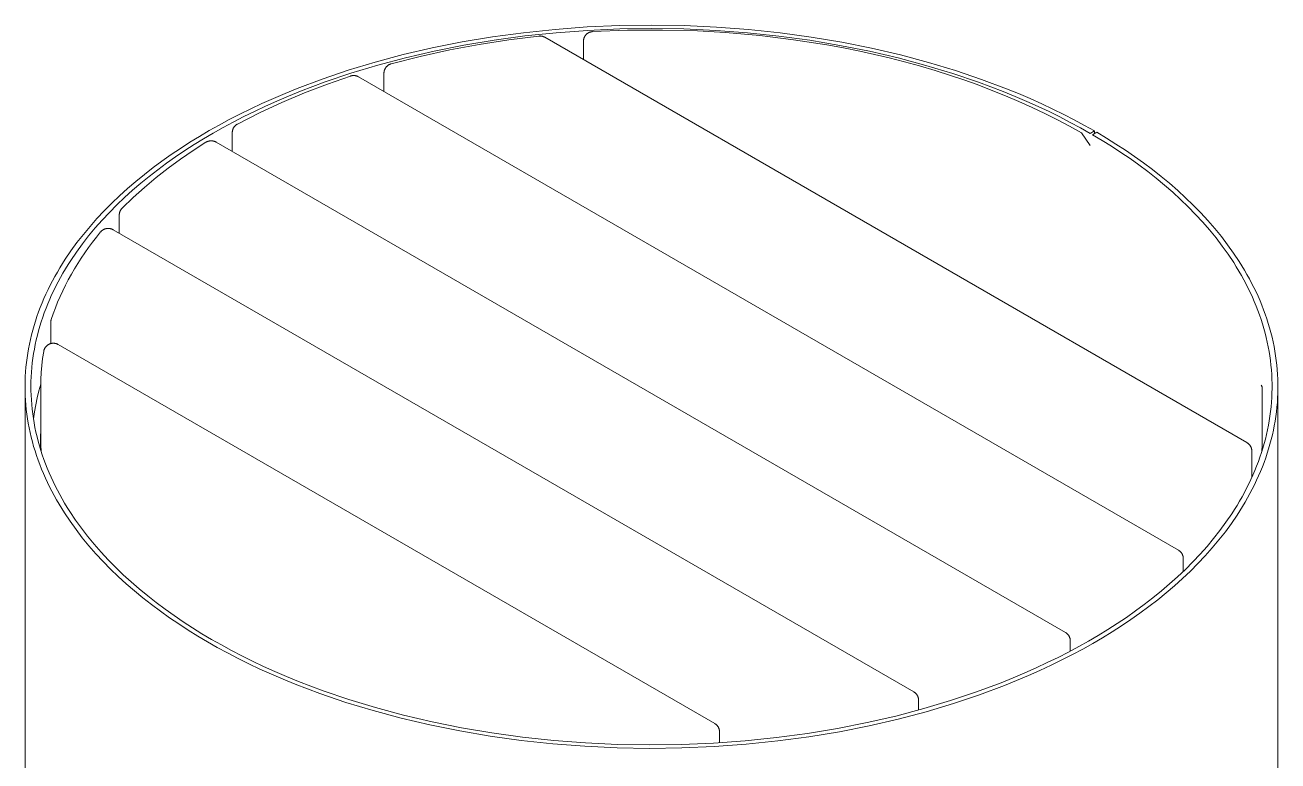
# Model space of a CAD drawing. Header units: inches. Extents: x 4 to 96.5, y 3.2 to 71.9.
# Drawn here: x 71.28 to 96.47, y 53.93 to 68.73 of the extents above; entities that cross this region are included whole.
import ezdxf

# ---------------------------------------------------------------- set-up
doc = ezdxf.new("R2010")
doc.units = ezdxf.units.IN
doc.layers.add('ZANO_R', color=7, linetype='Continuous', lineweight=0)

msp = doc.modelspace()

# ---------------------------------------------------------------- linework, layer by layer
at = {"layer": 'ZANO_R'}
for p, q in [((80.68011, 68.49232), (81.30589, 68.57731)), ((81.30589, 68.57731), (81.94173, 68.64407)), ((81.32999, 68.51056), (81.95988, 68.57669)), ((81.94173, 68.64407), (82.58524, 68.69206)), ((81.95988, 68.57669), (82.59735, 68.62423)), ((82.55514, 68.53022), (82.55956, 68.53519)), ((82.55956, 68.53519), (82.56414, 68.54001)), ((82.56414, 68.54001), (82.56888, 68.54467)), ((82.56888, 68.54467), (82.57378, 68.54917)), ((82.57378, 68.54917), (82.57882, 68.5535)), ((82.57882, 68.5535), (82.58401, 68.55766)), ((82.58401, 68.55766), (82.58934, 68.56164)), ((82.58524, 68.69206), (83.23391, 68.72091)), ((82.58934, 68.56164), (82.59479, 68.56544)), ((82.59479, 68.56544), (82.60038, 68.56905)), ((82.59735, 68.62423), (83.23994, 68.65281)), ((82.60038, 68.56905), (82.60608, 68.57247)), ((82.60608, 68.57247), (82.61182, 68.57566)), ((82.61182, 68.57566), (82.61767, 68.57866)), ((82.61767, 68.57866), (82.62362, 68.58146)), ((82.62362, 68.58146), (82.62965, 68.58406)), ((82.62965, 68.58406), (82.63577, 68.58646)), ((82.63577, 68.58646), (82.64196, 68.58865)), ((82.64196, 68.58865), (82.64823, 68.59063)), ((82.64823, 68.59063), (82.65456, 68.5924)), ((82.65456, 68.5924), (82.66094, 68.59397)), ((82.66094, 68.59397), (82.66737, 68.59531)), ((82.66737, 68.59531), (82.67385, 68.59644)), ((82.67385, 68.59644), (82.68035, 68.59736)), ((82.68035, 68.59736), (82.68689, 68.59806)), ((82.68689, 68.59806), (82.69344, 68.59854)), ((82.69344, 68.59854), (83.3964, 68.62629)), ((83.23391, 68.72091), (83.88516, 68.73039)), ((83.23994, 68.65281), (83.88508, 68.6622)), ((83.3964, 68.62629), (84.10075, 68.63057)), ((83.88508, 68.6622), (84.53021, 68.65233)), ((83.88516, 68.73039), (84.53639, 68.72042)), ((84.10075, 68.63057), (84.80475, 68.61136)), ((84.53021, 68.65233), (85.17273, 68.62326)), ((84.53639, 68.72042), (85.18499, 68.69108)), ((84.80475, 68.61136), (85.36652, 68.57905)), ((85.17273, 68.62326), (85.8101, 68.57524)), ((85.18499, 68.69108), (85.82839, 68.6426)), ((85.36652, 68.57905), (86.05522, 68.51857)), ((85.8101, 68.57524), (86.43983, 68.50863)), ((85.82839, 68.6426), (86.46409, 68.57537)), ((86.46409, 68.57537), (87.08968, 68.4899)), ((79.46769, 68.27036), (80.06667, 68.38975)), ((79.50902, 68.20648), (80.10239, 68.32475)), ((79.81845, 68.23036), (80.41307, 68.34225)), ((80.06667, 68.38975), (80.68011, 68.49232)), ((80.10239, 68.32475), (80.71008, 68.42637)), ((80.41307, 68.34225), (81.01094, 68.43524)), ((80.71008, 68.42637), (81.32999, 68.51056)), ((81.01094, 68.43524), (81.61145, 68.50925)), ((81.61145, 68.50925), (81.61798, 68.50986)), ((81.61798, 68.50986), (81.62452, 68.51024)), ((81.62452, 68.51024), (81.63106, 68.51041)), ((81.63106, 68.51041), (81.63761, 68.51036)), ((81.63761, 68.51036), (81.64416, 68.51009)), ((81.64416, 68.51009), (81.65069, 68.5096)), ((81.65069, 68.5096), (81.6572, 68.5089)), ((81.6572, 68.5089), (81.66369, 68.50798)), ((81.66369, 68.50798), (81.67014, 68.50684)), ((81.67014, 68.50684), (81.67655, 68.50549)), ((81.67655, 68.50549), (81.68291, 68.50393)), ((81.68291, 68.50393), (81.68921, 68.50216)), ((81.68921, 68.50216), (81.69546, 68.50018)), ((81.69546, 68.50018), (81.70163, 68.49799)), ((81.70163, 68.49799), (81.70773, 68.4956)), ((81.70773, 68.4956), (81.71374, 68.493)), ((81.71374, 68.493), (81.71967, 68.49021)), ((81.71967, 68.49021), (81.7255, 68.48722)), ((81.7255, 68.48722), (81.73122, 68.48404)), ((81.73122, 68.48404), (95.85133, 60.33179)), ((82.50766, 68.402), (82.50777, 68.40865)), ((82.50766, 68.03577), (82.50766, 68.402)), ((82.50777, 68.40865), (82.50811, 68.41529)), ((82.50811, 68.41529), (82.50867, 68.42192)), ((82.50867, 68.42192), (82.50945, 68.42852)), ((82.50945, 68.42852), (82.51046, 68.43509)), ((82.51046, 68.43509), (82.51169, 68.44163)), ((82.51169, 68.44163), (82.51313, 68.44812)), ((82.51313, 68.44812), (82.5148, 68.45455)), ((82.5148, 68.45455), (82.51668, 68.46093)), ((82.51668, 68.46093), (82.51878, 68.46724)), ((82.51878, 68.46724), (82.52109, 68.47348)), ((82.52109, 68.47348), (82.52361, 68.47963)), ((82.52361, 68.47963), (82.52633, 68.48569)), ((82.52633, 68.48569), (82.52926, 68.49166)), ((82.52926, 68.49166), (82.53239, 68.49753)), ((82.53239, 68.49753), (82.53572, 68.50329)), ((82.53572, 68.50329), (82.53923, 68.50893)), ((82.53923, 68.50893), (82.54294, 68.51445)), ((82.54294, 68.51445), (82.54683, 68.51985)), ((82.54683, 68.51985), (82.5509, 68.5251)), ((82.5509, 68.5251), (82.55514, 68.53022)), ((86.05522, 68.51857), (86.73428, 68.43586)), ((86.43983, 68.50863), (87.05956, 68.42397)), ((86.73428, 68.43586), (87.40447, 68.33093)), ((87.05956, 68.42397), (87.66701, 68.32189)), ((87.08968, 68.4899), (87.70288, 68.38686)), ((87.40447, 68.33093), (87.73487, 68.27036)), ((87.66701, 68.32189), (88.26011, 68.20318)), ((87.70288, 68.38686), (88.30159, 68.26702)), ((78.3207, 67.98477), (78.88511, 68.13505)), ((78.37279, 67.92357), (78.93191, 68.07244)), ((78.64132, 67.9504), (79.22767, 68.0997)), ((78.88511, 68.13505), (79.46769, 68.27036)), ((78.93191, 68.07244), (79.50902, 68.20648)), ((79.22767, 68.0997), (79.81845, 68.23036)), ((87.73487, 68.27036), (88.06416, 68.20398)), ((88.06416, 68.20398), (88.65668, 68.06881)), ((88.26011, 68.20318), (88.83692, 68.0687)), ((88.30159, 68.26702), (88.88386, 68.13127)), ((88.65668, 68.06881), (88.96309, 67.99065)), ((88.83692, 68.0687), (89.3957, 67.91941)), ((88.88386, 68.13127), (89.44793, 67.98057)), ((77.25228, 67.64358), (77.77598, 67.82058)), ((77.77598, 67.82058), (78.3207, 67.98477)), ((77.83317, 67.76092), (78.37279, 67.92357)), ((78.49696, 67.77385), (78.49752, 67.78047)), ((78.49752, 67.78047), (78.49831, 67.78708)), ((78.49831, 67.78708), (78.49931, 67.79365)), ((78.49931, 67.79365), (78.50054, 67.80018)), ((78.50054, 67.80018), (78.50199, 67.80667)), ((78.50199, 67.80667), (78.50366, 67.81311)), ((78.50366, 67.81311), (78.50554, 67.81949)), ((78.50554, 67.81949), (78.50764, 67.8258)), ((78.50764, 67.8258), (78.50995, 67.83203)), ((78.50995, 67.83203), (78.51246, 67.83819)), ((78.51246, 67.83819), (78.51519, 67.84425)), ((78.51519, 67.84425), (78.51812, 67.85022)), ((78.51812, 67.85022), (78.52125, 67.85609)), ((78.52125, 67.85609), (78.52457, 67.86185)), ((78.52457, 67.86185), (78.52809, 67.86749)), ((78.52809, 67.86749), (78.53179, 67.87301)), ((78.53179, 67.87301), (78.53568, 67.8784)), ((78.53568, 67.8784), (78.53975, 67.88366)), ((78.53975, 67.88366), (78.544, 67.88878)), ((78.544, 67.88878), (78.54841, 67.89375)), ((78.54841, 67.89375), (78.553, 67.89857)), ((78.553, 67.89857), (78.55774, 67.90323)), ((78.55774, 67.90323), (78.56263, 67.90773)), ((78.56263, 67.90773), (78.56768, 67.91206)), ((78.56768, 67.91206), (78.57287, 67.91622)), ((78.57287, 67.91622), (78.57819, 67.9202)), ((78.57819, 67.9202), (78.58365, 67.924)), ((78.58365, 67.924), (78.58923, 67.92761)), ((78.58923, 67.92761), (78.59493, 67.93103)), ((78.59493, 67.93103), (78.60044, 67.93409)), ((78.60044, 67.93409), (78.60604, 67.93698)), ((78.60604, 67.93698), (78.61173, 67.93968)), ((78.61173, 67.93968), (78.61751, 67.9422)), ((78.61751, 67.9422), (78.62336, 67.94454)), ((78.62336, 67.94454), (78.62928, 67.94668)), ((78.62928, 67.94668), (78.63527, 67.94864)), ((78.63527, 67.94864), (78.64132, 67.9504)), ((88.96309, 67.99065), (89.26805, 67.90699)), ((89.26805, 67.90699), (89.58132, 67.81471)), ((89.3957, 67.91941), (89.93495, 67.75635)), ((89.44793, 67.98057), (89.99228, 67.81597)), ((89.58132, 67.81471), (89.89273, 67.71634)), ((89.99228, 67.81597), (90.51557, 67.63857)), ((76.75072, 67.4549), (77.25228, 67.64358)), ((76.81753, 67.39867), (77.31439, 67.58558)), ((76.89582, 67.36612), (77.35837, 67.54373)), ((77.31439, 67.58558), (77.83317, 67.76092)), ((77.35837, 67.54373), (77.82683, 67.70509)), ((77.82683, 67.70509), (77.83316, 67.70706)), ((77.83316, 67.70706), (77.83955, 67.70881)), ((77.83955, 67.70881), (77.846, 67.71034)), ((77.846, 67.71034), (77.85249, 67.71166)), ((77.85249, 67.71166), (77.85903, 67.71276)), ((77.85903, 67.71276), (77.86559, 67.71364)), ((77.86559, 67.71364), (77.87219, 67.7143)), ((77.87219, 67.7143), (77.8788, 67.71473)), ((77.8788, 67.71473), (77.88543, 67.71494)), ((77.88543, 67.71494), (77.89205, 67.71493)), ((77.89205, 67.71493), (77.89868, 67.7147)), ((77.89868, 67.7147), (77.90529, 67.71424)), ((77.90529, 67.71424), (77.91188, 67.71356)), ((77.91188, 67.71356), (77.91845, 67.71266)), ((77.91845, 67.71266), (77.92498, 67.71154)), ((77.92498, 67.71154), (77.93147, 67.7102)), ((77.93147, 67.7102), (77.93791, 67.70864)), ((77.93791, 67.70864), (77.9443, 67.70686)), ((77.9443, 67.70686), (77.95062, 67.70488)), ((77.95062, 67.70488), (77.95687, 67.70268)), ((77.95687, 67.70268), (77.96304, 67.70027)), ((77.96304, 67.70027), (77.96913, 67.69765)), ((77.96913, 67.69765), (77.97513, 67.69483)), ((77.97513, 67.69483), (77.98103, 67.69181)), ((77.98103, 67.69181), (77.98682, 67.68859)), ((77.98682, 67.68859), (94.47358, 58.16996)), ((78.49651, 67.76056), (78.49662, 67.76721)), ((78.49651, 67.39433), (78.49651, 67.76056)), ((78.49662, 67.76721), (78.49696, 67.77385)), ((89.89273, 67.71634), (90.15877, 67.6268)), ((89.93495, 67.75635), (90.45333, 67.58061)), ((90.15877, 67.6268), (90.42318, 67.53257)), ((90.42318, 67.53257), (90.71095, 67.42377)), ((90.45333, 67.58061), (90.94977, 67.39333)), ((90.51557, 67.63857), (91.0167, 67.44951)), ((76.27219, 67.25571), (76.50853, 67.35655)), ((76.34348, 67.20135), (76.57761, 67.30124)), ((76.43974, 67.1725), (76.89582, 67.36612)), ((76.50853, 67.35655), (76.75072, 67.4549)), ((76.57761, 67.30124), (76.81753, 67.39867)), ((90.71095, 67.42377), (90.99641, 67.30907)), ((90.94977, 67.39333), (91.18947, 67.29572)), ((90.99641, 67.30907), (91.26638, 67.19401)), ((91.0167, 67.44951), (91.25867, 67.35097)), ((91.18947, 67.29572), (91.42337, 67.19565)), ((91.25867, 67.35097), (91.49479, 67.24996)), ((75.59898, 66.93979), (75.81736, 67.04719)), ((75.81736, 67.04719), (76.04178, 67.15255)), ((75.89292, 66.99478), (76.11523, 67.09915)), ((75.9907, 66.96308), (76.43974, 67.1725)), ((76.04178, 67.15255), (76.27219, 67.25571)), ((76.11523, 67.09915), (76.34348, 67.20135)), ((91.26638, 67.19401), (91.53387, 67.0733)), ((91.42337, 67.19565), (91.65139, 67.09328)), ((91.49479, 67.24996), (91.72496, 67.14662)), ((91.53387, 67.0733), (91.78799, 66.95203)), ((91.65139, 67.09328), (91.87347, 66.98874)), ((91.72496, 67.14662), (91.94914, 67.04109)), ((91.94914, 67.04109), (92.16727, 66.93353)), ((75.18053, 66.71945), (75.3867, 66.8305)), ((75.26206, 66.67011), (75.46629, 66.78012)), ((75.3867, 66.8305), (75.59898, 66.93979)), ((75.46629, 66.78012), (75.67659, 66.88839)), ((75.54924, 66.73814), (75.9907, 66.96308)), ((75.67659, 66.88839), (75.89292, 66.99478)), ((91.78799, 66.95203), (92.03942, 66.82529)), ((91.87347, 66.98874), (92.08955, 66.88219)), ((92.03942, 66.82529), (92.28199, 66.69619)), ((92.08955, 66.88219), (92.2996, 66.77376)), ((92.16727, 66.93353), (92.37931, 66.82408)), ((92.2996, 66.77376), (92.50359, 66.6636)), ((92.37931, 66.82408), (92.58523, 66.71287)), ((74.78482, 66.49159), (74.98049, 66.60678)), ((74.87006, 66.44439), (75.06389, 66.5585)), ((74.98049, 66.60678), (75.18053, 66.71945)), ((75.06389, 66.5585), (75.26206, 66.67011)), ((75.44557, 66.56474), (75.44568, 66.57139)), ((75.44557, 66.18866), (75.44557, 66.56474)), ((75.44568, 66.57139), (75.44602, 66.57803)), ((75.44602, 66.57803), (75.44658, 66.58466)), ((75.44658, 66.58466), (75.44736, 66.59126)), ((75.44736, 66.59126), (75.44837, 66.59783)), ((75.44837, 66.59783), (75.4496, 66.60437)), ((75.4496, 66.60437), (75.45105, 66.61086)), ((75.45105, 66.61086), (75.45271, 66.61729)), ((75.45271, 66.61729), (75.4546, 66.62367)), ((75.4546, 66.62367), (75.4567, 66.62998)), ((75.4567, 66.62998), (75.459, 66.63622)), ((75.459, 66.63622), (75.46152, 66.64237)), ((75.46152, 66.64237), (75.46425, 66.64843)), ((75.46425, 66.64843), (75.46718, 66.6544)), ((75.46718, 66.6544), (75.4703, 66.66027)), ((75.4703, 66.66027), (75.47363, 66.66603)), ((75.47363, 66.66603), (75.47715, 66.67167)), ((75.47715, 66.67167), (75.48085, 66.67719)), ((75.48085, 66.67719), (75.48474, 66.68259)), ((75.48474, 66.68259), (75.48881, 66.68784)), ((75.48881, 66.68784), (75.49306, 66.69296)), ((75.49306, 66.69296), (75.49747, 66.69793)), ((75.49747, 66.69793), (75.50205, 66.70275)), ((75.50205, 66.70275), (75.50679, 66.70741)), ((75.50679, 66.70741), (75.51169, 66.71191)), ((75.51169, 66.71191), (75.51674, 66.71624)), ((75.51674, 66.71624), (75.52192, 66.7204)), ((75.52192, 66.7204), (75.52725, 66.72438)), ((75.52725, 66.72438), (75.53271, 66.72818)), ((75.53271, 66.72818), (75.53829, 66.73179)), ((75.53829, 66.73179), (75.54399, 66.73521)), ((75.54399, 66.73521), (75.54924, 66.73814)), ((92.28199, 66.69619), (92.52155, 66.56159)), ((92.50359, 66.6636), (92.7015, 66.55184)), ((92.52155, 66.56159), (92.7015, 66.30911)), ((92.58523, 66.71287), (92.78502, 66.60006)), ((92.7015, 66.55184), (92.78502, 66.60006)), ((92.83154, 66.57306), (92.74759, 66.52509)), ((92.74759, 66.52509), (92.94012, 66.41025)), ((92.78502, 66.60006), (92.78502, 66.54648)), ((92.83154, 66.57306), (93.02589, 66.45712)), ((74.40208, 66.25057), (74.59194, 66.37284)), ((74.49091, 66.20563), (74.67899, 66.32676)), ((74.59194, 66.37284), (74.78482, 66.49159)), ((74.65817, 66.20902), (74.91769, 66.37351)), ((74.67899, 66.32676), (74.87006, 66.44439)), ((74.91769, 66.37351), (74.92303, 66.3767)), ((74.92303, 66.3767), (74.92884, 66.37993)), ((74.92884, 66.37993), (74.93476, 66.38296)), ((74.93476, 66.38296), (74.94078, 66.38578)), ((74.94078, 66.38578), (74.94689, 66.38841)), ((74.94689, 66.38841), (74.95309, 66.39082)), ((74.95309, 66.39082), (74.95936, 66.39302)), ((74.95936, 66.39302), (74.9657, 66.39502)), ((74.9657, 66.39502), (74.97211, 66.39679)), ((74.97211, 66.39679), (74.97858, 66.39835)), ((74.97858, 66.39835), (74.98509, 66.39969)), ((74.98509, 66.39969), (74.99164, 66.4008)), ((74.99164, 66.4008), (74.99823, 66.4017)), ((74.99823, 66.4017), (75.00485, 66.40237)), ((75.00485, 66.40237), (75.01148, 66.40282)), ((75.01148, 66.40282), (75.01813, 66.40305)), ((75.01813, 66.40305), (75.02478, 66.40305)), ((75.02478, 66.40305), (75.03142, 66.40282)), ((75.03142, 66.40282), (75.03806, 66.40237)), ((75.03806, 66.40237), (75.04467, 66.4017)), ((75.04467, 66.4017), (75.05126, 66.4008)), ((75.05126, 66.4008), (75.05781, 66.39969)), ((75.05781, 66.39969), (75.06433, 66.39835)), ((75.06433, 66.39835), (75.07079, 66.39679)), ((75.07079, 66.39679), (75.0772, 66.39502)), ((75.0772, 66.39502), (75.08354, 66.39302)), ((75.08354, 66.39302), (75.08982, 66.39082)), ((75.08982, 66.39082), (75.09601, 66.38841)), ((75.09601, 66.38841), (75.10212, 66.38578)), ((75.10212, 66.38578), (75.10814, 66.38296)), ((75.10814, 66.38296), (75.11406, 66.37993)), ((75.11406, 66.37993), (75.11987, 66.3767)), ((75.11987, 66.3767), (92.20131, 56.51473)), ((92.94012, 66.41025), (93.12985, 66.2919)), ((93.02589, 66.45712), (93.21742, 66.33765)), ((93.12985, 66.2919), (93.31656, 66.17006)), ((93.21742, 66.33765), (93.40589, 66.21466)), ((74.03242, 65.99548), (74.21549, 66.12477)), ((74.12471, 65.95293), (74.30607, 66.08101)), ((74.15644, 65.85432), (74.40432, 66.03589)), ((74.21549, 66.12477), (74.40208, 66.25057)), ((74.30607, 66.08101), (74.49091, 66.20563)), ((74.40432, 66.03589), (74.65817, 66.20902)), ((93.31656, 66.17006), (93.49998, 66.04475)), ((93.40589, 66.21466), (93.59105, 66.08816)), ((93.49998, 66.04475), (93.67988, 65.91598)), ((93.59105, 66.08816), (93.77265, 65.95818)), ((73.67786, 65.72653), (73.85313, 65.86272)), ((73.77348, 65.68651), (73.9471, 65.82142)), ((73.85313, 65.86272), (74.03242, 65.99548)), ((73.91481, 65.66451), (74.15644, 65.85432)), ((73.9471, 65.82142), (74.12471, 65.95293)), ((93.67988, 65.91598), (93.856, 65.7838)), ((93.77265, 65.95818), (93.95044, 65.82475)), ((93.856, 65.7838), (94.02809, 65.64824)), ((93.95044, 65.82475), (94.12416, 65.6879)), ((73.34042, 65.44406), (73.50687, 65.58696)), ((73.4392, 65.40668), (73.60409, 65.54824)), ((73.50687, 65.58696), (73.67786, 65.72653)), ((73.60409, 65.54824), (73.77348, 65.68651)), ((73.67971, 65.46668), (73.91481, 65.66451)), ((94.02809, 65.64824), (94.1959, 65.50934)), ((94.12416, 65.6879), (94.29356, 65.54769)), ((94.29356, 65.54769), (94.45838, 65.40416)), ((73.02214, 65.1485), (73.17876, 65.29788)), ((73.12391, 65.11389), (73.27906, 65.26187)), ((73.17876, 65.29788), (73.34042, 65.44406)), ((73.23012, 65.04786), (73.45139, 65.26105)), ((73.27906, 65.26187), (73.4392, 65.40668)), ((73.45139, 65.26105), (73.67971, 65.46668)), ((94.1959, 65.50934), (94.35918, 65.36715)), ((94.35918, 65.36715), (94.51768, 65.22174)), ((94.45838, 65.40416), (94.61838, 65.25737)), ((72.87081, 64.99599), (73.02214, 65.1485)), ((72.974, 64.96281), (73.12391, 65.11389)), ((73.19819, 65.00531), (73.20153, 65.01108)), ((73.20153, 65.01108), (73.20507, 65.01673)), ((73.20507, 65.01673), (73.2088, 65.02226)), ((73.2088, 65.02226), (73.21271, 65.02767)), ((73.21271, 65.02767), (73.21681, 65.03293)), ((73.21681, 65.03293), (73.22108, 65.03806)), ((73.22108, 65.03806), (73.22552, 65.04303)), ((73.22552, 65.04303), (73.23012, 65.04786)), ((94.51768, 65.22174), (94.67115, 65.07318)), ((94.61838, 65.25737), (94.77331, 65.1074)), ((94.67115, 65.07318), (94.81935, 64.92154)), ((94.77331, 65.1074), (94.9229, 64.95433)), ((72.58501, 64.68193), (72.72502, 64.84043)), ((72.69087, 64.65169), (72.82957, 64.80871)), ((72.72502, 64.84043), (72.87081, 64.99599)), ((72.82957, 64.80871), (72.974, 64.96281)), ((73.17331, 64.90951), (73.17342, 64.91618)), ((73.17331, 64.54328), (73.17331, 64.90951)), ((73.17342, 64.91618), (73.17376, 64.92284)), ((73.17376, 64.92284), (73.17432, 64.92948)), ((73.17432, 64.92948), (73.17511, 64.93611)), ((73.17511, 64.93611), (73.17612, 64.9427)), ((73.17612, 64.9427), (73.17736, 64.94925)), ((73.17736, 64.94925), (73.17882, 64.95576)), ((73.17882, 64.95576), (73.18049, 64.96222)), ((73.18049, 64.96222), (73.18239, 64.96861)), ((73.18239, 64.96861), (73.1845, 64.97494)), ((73.1845, 64.97494), (73.18682, 64.98119)), ((73.18682, 64.98119), (73.18936, 64.98736)), ((73.18936, 64.98736), (73.1921, 64.99344)), ((73.1921, 64.99344), (73.19504, 64.99943)), ((73.19504, 64.99943), (73.19819, 65.00531)), ((94.81935, 64.92154), (94.96202, 64.7669)), ((94.9229, 64.95433), (95.06693, 64.79822)), ((94.96202, 64.7669), (95.09894, 64.60936)), ((95.06693, 64.79822), (95.20515, 64.63919)), ((72.32325, 64.35645), (72.451, 64.52056)), ((72.451, 64.52056), (72.58501, 64.68193)), ((72.55812, 64.49184), (72.69087, 64.65169)), ((72.71477, 64.46623), (72.7982, 64.56979)), ((72.7982, 64.56979), (72.80236, 64.57469)), ((72.80236, 64.57469), (72.80668, 64.57944)), ((72.80668, 64.57944), (72.81115, 64.58406)), ((72.81115, 64.58406), (72.81577, 64.58852)), ((72.81577, 64.58852), (72.82053, 64.59283)), ((72.82053, 64.59283), (72.82543, 64.59699)), ((72.82543, 64.59699), (72.83046, 64.60098)), ((72.83046, 64.60098), (72.83562, 64.6048)), ((72.83562, 64.6048), (72.84091, 64.60846)), ((72.84091, 64.60846), (72.84631, 64.61194)), ((72.84631, 64.61194), (72.85182, 64.61524)), ((72.85182, 64.61524), (72.85763, 64.61847)), ((72.85763, 64.61847), (72.86355, 64.6215)), ((72.86355, 64.6215), (72.86957, 64.62432)), ((72.86957, 64.62432), (72.87568, 64.62694)), ((72.87568, 64.62694), (72.88187, 64.62936)), ((72.88187, 64.62936), (72.88815, 64.63156)), ((72.88815, 64.63156), (72.89449, 64.63355)), ((72.89449, 64.63355), (72.9009, 64.63533)), ((72.9009, 64.63533), (72.90736, 64.63689)), ((72.90736, 64.63689), (72.91388, 64.63822)), ((72.91388, 64.63822), (72.92043, 64.63934)), ((72.92043, 64.63934), (72.92702, 64.64024)), ((72.92702, 64.64024), (72.93363, 64.64091)), ((72.93363, 64.64091), (72.94027, 64.64136)), ((72.94027, 64.64136), (72.94691, 64.64158)), ((72.94691, 64.64158), (72.95356, 64.64158)), ((72.95356, 64.64158), (72.96021, 64.64136)), ((72.96021, 64.64136), (72.96684, 64.64091)), ((72.96684, 64.64091), (72.97346, 64.64024)), ((72.97346, 64.64024), (72.98004, 64.63934)), ((72.98004, 64.63934), (72.9866, 64.63822)), ((72.9866, 64.63822), (72.99311, 64.63689)), ((72.99311, 64.63689), (72.99958, 64.63533)), ((72.99958, 64.63533), (73.00598, 64.63355)), ((73.00598, 64.63355), (73.01233, 64.63156)), ((73.01233, 64.63156), (73.0186, 64.62936)), ((73.0186, 64.62936), (73.0248, 64.62694)), ((73.0248, 64.62694), (73.03091, 64.62432)), ((73.03091, 64.62432), (73.03693, 64.6215)), ((73.03693, 64.6215), (73.04285, 64.61847)), ((73.04285, 64.61847), (73.04866, 64.61524)), ((73.04866, 64.61524), (89.15037, 55.31891)), ((95.09894, 64.60936), (95.22987, 64.44901)), ((95.20515, 64.63919), (95.33731, 64.47732)), ((72.20196, 64.18971), (72.32325, 64.35645)), ((72.31141, 64.16409), (72.43156, 64.32927)), ((72.43156, 64.32927), (72.55812, 64.49184)), ((72.48146, 64.15076), (72.55638, 64.25669)), ((72.55638, 64.25669), (72.63416, 64.36185)), ((72.63416, 64.36185), (72.71477, 64.46623)), ((95.22987, 64.44901), (95.35459, 64.28596)), ((95.33731, 64.47732), (95.46321, 64.31273)), ((95.35459, 64.28596), (95.47286, 64.12033)), ((95.46321, 64.31273), (95.5826, 64.14554)), ((72.03262, 63.93493), (72.08735, 64.02046)), ((72.08735, 64.02046), (72.20196, 64.18971)), ((72.19788, 63.99643), (72.31141, 64.16409)), ((72.34023, 63.93667), (72.4094, 64.04408)), ((72.4094, 64.04408), (72.48146, 64.15076)), ((95.47286, 64.12033), (95.58449, 63.95224)), ((95.5826, 64.14554), (95.69529, 63.97586)), ((71.879, 63.67495), (71.92842, 63.76216)), ((71.92842, 63.76216), (71.97963, 63.84883)), ((71.97963, 63.84883), (72.03262, 63.93493)), ((72.04044, 63.74055), (72.09117, 63.82641)), ((72.09117, 63.82641), (72.14366, 63.9117)), ((72.14366, 63.9117), (72.19788, 63.99643)), ((72.21061, 63.71974), (72.27396, 63.82855)), ((72.27396, 63.82855), (72.34023, 63.93667)), ((95.58449, 63.95224), (95.63775, 63.86731)), ((95.63775, 63.86731), (95.68927, 63.78182)), ((95.68927, 63.78182), (95.73903, 63.69578)), ((95.69529, 63.97586), (95.74905, 63.89013)), ((95.74905, 63.89013), (95.80106, 63.80382)), ((95.80106, 63.80382), (95.85129, 63.71696)), ((71.74174, 63.41025), (71.78564, 63.49898)), ((71.78564, 63.49898), (71.8314, 63.58722)), ((71.8314, 63.58722), (71.879, 63.67495)), ((71.899, 63.47984), (71.94433, 63.56725)), ((71.94433, 63.56725), (71.99148, 63.65416)), ((71.99148, 63.65416), (72.04044, 63.74055)), ((72.03568, 63.38389), (72.0909, 63.49646)), ((72.0909, 63.49646), (72.14922, 63.60842)), ((72.14922, 63.60842), (72.21061, 63.71974)), ((95.73903, 63.69578), (95.78701, 63.6092)), ((95.78701, 63.6092), (95.83317, 63.52211)), ((95.83317, 63.52211), (95.87751, 63.43453)), ((95.85129, 63.71696), (95.89972, 63.62957)), ((95.89972, 63.62957), (95.94632, 63.54166)), ((95.94632, 63.54166), (95.99108, 63.45325)), ((71.65962, 63.23141), (71.69973, 63.32105)), ((71.69973, 63.32105), (71.74174, 63.41025)), ((71.77415, 63.21477), (71.81389, 63.30358)), ((71.81389, 63.30358), (71.85551, 63.39194)), ((71.85551, 63.39194), (71.899, 63.47984)), ((71.93418, 63.15602), (71.98357, 63.27073)), ((71.98357, 63.27073), (72.03568, 63.38389)), ((95.87751, 63.43453), (95.92, 63.34647)), ((95.92, 63.34647), (95.96062, 63.25796)), ((95.96062, 63.25796), (95.99935, 63.169)), ((95.99108, 63.45325), (96.03397, 63.36435)), ((96.03397, 63.36435), (96.07498, 63.275)), ((96.07498, 63.275), (96.11407, 63.18521)), ((71.55088, 62.95998), (71.58517, 63.05085)), ((71.58517, 63.05085), (71.62142, 63.14134)), ((71.62142, 63.14134), (71.65962, 63.23141)), ((71.66643, 62.94589), (71.70041, 63.03591)), ((71.70041, 63.03591), (71.73632, 63.12554)), ((71.73632, 63.12554), (71.77415, 63.21477)), ((71.84503, 62.92509), (71.88799, 63.0408)), ((71.88799, 63.0408), (71.93418, 63.15602)), ((95.99935, 63.169), (96.03617, 63.07963)), ((96.03617, 63.07963), (96.07106, 62.98987)), ((96.07106, 62.98987), (96.10402, 62.89972)), ((96.11407, 63.18521), (96.15124, 63.09499)), ((96.15124, 63.09499), (96.18647, 63.00437)), ((96.18647, 63.00437), (96.21973, 62.91337)), ((71.4599, 62.68526), (71.48823, 62.77717)), ((71.48823, 62.77717), (71.51856, 62.86875)), ((71.51856, 62.86875), (71.55088, 62.95998)), ((71.57631, 62.67375), (71.60437, 62.76479)), ((71.60437, 62.76479), (71.63442, 62.85551)), ((71.63442, 62.85551), (71.66643, 62.94589)), ((71.79555, 62.74768), (71.79565, 62.7539)), ((71.79555, 62.32365), (71.79555, 62.74768)), ((71.79565, 62.7539), (71.79594, 62.76012)), ((71.79594, 62.76012), (71.79643, 62.76633)), ((71.79643, 62.76633), (71.79712, 62.77252)), ((71.79712, 62.77252), (71.79801, 62.77868)), ((71.79801, 62.77868), (71.79908, 62.78481)), ((71.79908, 62.78481), (71.80035, 62.79091)), ((71.80035, 62.79091), (71.80182, 62.79696)), ((71.80182, 62.79696), (71.80347, 62.80296)), ((71.80347, 62.80296), (71.80531, 62.80891)), ((71.80531, 62.80891), (71.84503, 62.92509)), ((96.10402, 62.89972), (96.13501, 62.80922)), ((96.13501, 62.80922), (96.16403, 62.71839)), ((96.21973, 62.91337), (96.25102, 62.82202)), ((96.25102, 62.82202), (96.28031, 62.73032)), ((71.38708, 62.40782), (71.40931, 62.50057)), ((71.40931, 62.50057), (71.43359, 62.59305)), ((71.43359, 62.59305), (71.4599, 62.68526)), ((71.50417, 62.39891), (71.5262, 62.49078)), ((71.5262, 62.49078), (71.55025, 62.5824)), ((71.55025, 62.5824), (71.57631, 62.67375)), ((96.16403, 62.71839), (96.19105, 62.62724)), ((96.19105, 62.62724), (96.21608, 62.5358)), ((96.21608, 62.5358), (96.23909, 62.44409)), ((96.28031, 62.73032), (96.30759, 62.63831)), ((96.30759, 62.63831), (96.33285, 62.54601)), ((96.33285, 62.54601), (96.35608, 62.45343)), ((71.34878, 62.22165), (71.3669, 62.31484)), ((71.3669, 62.31484), (71.38708, 62.40782)), ((71.46623, 62.21448), (71.48418, 62.3068)), ((71.48418, 62.3068), (71.50417, 62.39891)), ((71.67555, 62.22921), (71.67887, 62.23498)), ((71.67887, 62.23498), (71.68239, 62.24064)), ((71.68239, 62.24064), (71.6861, 62.24617)), ((71.6861, 62.24617), (71.68999, 62.25158)), ((71.68999, 62.25158), (71.69407, 62.25685)), ((71.69407, 62.25685), (71.69832, 62.26198)), ((71.69832, 62.26198), (71.70274, 62.26696)), ((71.70274, 62.26696), (71.70732, 62.27179)), ((71.70732, 62.27179), (71.71207, 62.27647)), ((71.71207, 62.27647), (71.71698, 62.28098)), ((71.71698, 62.28098), (71.72203, 62.28532)), ((71.72203, 62.28532), (71.72723, 62.28949)), ((71.72723, 62.28949), (71.73256, 62.29348)), ((71.73256, 62.29348), (71.73803, 62.29728)), ((71.73803, 62.29728), (71.74362, 62.3009)), ((71.74362, 62.3009), (71.74933, 62.30433)), ((71.74933, 62.30433), (71.75515, 62.30756)), ((71.75515, 62.30756), (71.76107, 62.31058)), ((71.76107, 62.31058), (71.76708, 62.31341)), ((71.76708, 62.31341), (71.77319, 62.31603)), ((71.77319, 62.31603), (71.77939, 62.31845)), ((71.77939, 62.31845), (71.78566, 62.32065)), ((71.78566, 62.32065), (71.79201, 62.32264)), ((71.79201, 62.32264), (71.79842, 62.32442)), ((71.79842, 62.32442), (71.80488, 62.32598)), ((71.80488, 62.32598), (71.81139, 62.32731)), ((71.81139, 62.32731), (71.81795, 62.32843)), ((71.81795, 62.32843), (71.82454, 62.32933)), ((71.82454, 62.32933), (71.83115, 62.33)), ((71.83115, 62.33), (71.83778, 62.33045)), ((71.83778, 62.33045), (71.84443, 62.33067)), ((71.84443, 62.33067), (71.85108, 62.33067)), ((71.85108, 62.33067), (71.85772, 62.33045)), ((71.85772, 62.33045), (71.86436, 62.33)), ((71.86436, 62.33), (71.87097, 62.32933)), ((71.87097, 62.32933), (71.87756, 62.32843)), ((71.87756, 62.32843), (71.88412, 62.32731)), ((71.88412, 62.32731), (71.89063, 62.32598)), ((71.89063, 62.32598), (71.89709, 62.32442)), ((71.89709, 62.32442), (71.9035, 62.32264)), ((71.9035, 62.32264), (71.90985, 62.32065)), ((71.90985, 62.32065), (71.91612, 62.31845)), ((71.91612, 62.31845), (71.92231, 62.31603)), ((71.92231, 62.31603), (71.92842, 62.31341)), ((71.92842, 62.31341), (71.93444, 62.31058)), ((71.93444, 62.31058), (71.94036, 62.30756)), ((71.94036, 62.30756), (71.94618, 62.30433)), ((71.94618, 62.30433), (85.14776, 54.68239)), ((96.23909, 62.44409), (96.26008, 62.35213)), ((96.26008, 62.35213), (96.27902, 62.25995)), ((96.27902, 62.25995), (96.29592, 62.16757)), ((96.35608, 62.45343), (96.37727, 62.36061)), ((96.37727, 62.36061), (96.39639, 62.26755)), ((96.39639, 62.26755), (96.41345, 62.17429)), ((71.30689, 61.94103), (71.31877, 62.03472)), ((71.31877, 62.03472), (71.33274, 62.12827)), ((71.33274, 62.12827), (71.34878, 62.22165)), ((71.42474, 61.93649), (71.4365, 62.0293)), ((71.4365, 62.0293), (71.45034, 62.12197)), ((71.45034, 62.12197), (71.46623, 62.21448)), ((71.6155, 61.88404), (71.63221, 62.02565)), ((71.63221, 62.02565), (71.65366, 62.16662)), ((71.65366, 62.16662), (71.65488, 62.17317)), ((71.65488, 62.17317), (71.65632, 62.17968)), ((71.65632, 62.17968), (71.65798, 62.18613)), ((71.65798, 62.18613), (71.65986, 62.19252)), ((71.65986, 62.19252), (71.66195, 62.19885)), ((71.66195, 62.19885), (71.66425, 62.2051)), ((71.66425, 62.2051), (71.66677, 62.21126)), ((71.66677, 62.21126), (71.66949, 62.21734)), ((71.66949, 62.21734), (71.67242, 62.22333)), ((71.67242, 62.22333), (71.67555, 62.22921)), ((96.29592, 62.16757), (96.31077, 62.075)), ((96.31077, 62.075), (96.32355, 61.98228)), ((96.32355, 61.98228), (96.33427, 61.88943)), ((96.41345, 62.17429), (96.42844, 62.08085)), ((96.42844, 62.08085), (96.44134, 61.98725)), ((96.44134, 61.98725), (96.45216, 61.89352)), ((71.28384, 61.65933), (71.28942, 61.75331)), ((71.28942, 61.75331), (71.29711, 61.84722)), ((71.29711, 61.84722), (71.30689, 61.94103)), ((71.4019, 61.65743), (71.40743, 61.75053)), ((71.40743, 61.75053), (71.41505, 61.84356)), ((71.41505, 61.84356), (71.42474, 61.93649)), ((71.59634, 61.59954), (71.60354, 61.74195)), ((71.60354, 61.74195), (71.6155, 61.88404)), ((96.33427, 61.88943), (96.3429, 61.79646)), ((96.3429, 61.79646), (96.34946, 61.70341)), ((96.45216, 61.89352), (96.46088, 61.79967)), ((96.46088, 61.79967), (96.4675, 61.70574)), ((71.27899, 61.47124), (71.28036, 61.5653)), ((71.28036, 61.5653), (71.28384, 61.65933)), ((71.39709, 61.47111), (71.39845, 61.56428)), ((71.39845, 61.56428), (71.4019, 61.65743)), ((71.55569, 61.37135), (71.59424, 61.50966)), ((71.59391, 61.45696), (71.59634, 61.59954)), ((96.136, 61.49053), (96.15992, 61.45696)), ((96.34946, 61.70341), (96.35394, 61.61029)), ((96.35394, 61.61029), (96.35633, 61.51713)), ((96.35633, 61.51713), (96.35663, 61.42395)), ((96.4675, 61.70574), (96.47202, 61.61174)), ((96.47202, 61.61174), (96.47443, 61.5177)), ((96.47443, 61.5177), (96.47474, 61.42364)), ((71.27896, 61.45696), (71.27896, 40.40243)), ((71.27972, 61.37719), (71.27899, 61.47124)), ((71.28256, 61.28315), (71.27972, 61.37719)), ((71.28751, 61.18916), (71.28256, 61.28315)), ((71.39782, 61.37793), (71.39709, 61.47111)), ((71.40063, 61.28478), (71.39782, 61.37793)), ((71.40553, 61.19167), (71.40063, 61.28478)), ((71.49244, 61.09129), (71.52175, 61.23185)), ((71.52175, 61.23185), (71.55569, 61.37135)), ((71.59391, 60.3962), (71.59391, 61.45696)), ((96.15992, 61.45696), (96.15992, 60.3962)), ((96.35098, 61.23764), (96.34503, 61.14455)), ((96.35485, 61.33078), (96.35098, 61.23764)), ((96.35663, 61.42395), (96.35485, 61.33078)), ((96.46903, 61.23556), (96.46302, 61.14159)), ((96.47294, 61.32959), (96.46903, 61.23556)), ((96.47474, 61.42364), (96.47294, 61.32959)), ((96.47487, 61.45696), (96.47487, 40.40243)), ((71.29455, 61.09523), (71.28751, 61.18916)), ((71.3037, 61.0014), (71.29455, 61.09523)), ((71.31494, 60.90768), (71.3037, 61.0014)), ((71.41251, 61.09862), (71.40553, 61.19167)), ((71.42157, 61.00567), (71.41251, 61.09862)), ((71.43271, 60.91283), (71.42157, 61.00567)), ((71.46779, 60.94984), (71.49244, 61.09129)), ((96.33699, 61.05153), (96.32688, 60.95861)), ((96.34503, 61.14455), (96.33699, 61.05153)), ((96.45491, 61.04769), (96.4447, 60.9539)), ((96.46302, 61.14159), (96.45491, 61.04769)), ((71.32827, 60.8141), (71.31494, 60.90768)), ((71.34368, 60.72069), (71.32827, 60.8141)), ((71.44591, 60.82013), (71.43271, 60.91283)), ((71.46117, 60.72759), (71.44591, 60.82013)), ((71.44785, 60.80766), (71.46779, 60.94984)), ((71.47849, 60.63523), (71.46117, 60.72759)), ((96.30044, 60.77317), (96.28412, 60.68069)), ((96.31469, 60.86582), (96.30044, 60.77317)), ((96.32688, 60.95861), (96.31469, 60.86582)), ((96.41801, 60.7667), (96.40154, 60.67334)), ((96.4324, 60.86023), (96.41801, 60.7667)), ((96.4447, 60.9539), (96.4324, 60.86023)), ((71.36116, 60.62745), (71.34368, 60.72069)), ((71.38071, 60.53443), (71.36116, 60.62745)), ((71.40231, 60.44163), (71.38071, 60.53443)), ((71.49786, 60.54308), (71.47849, 60.63523)), ((71.51926, 60.45115), (71.49786, 60.54308)), ((71.58998, 60.4463), (71.59391, 60.5806)), ((71.59392, 60.40238), (71.59588, 60.52326)), ((96.24535, 60.49632), (96.22291, 60.40448)), ((96.26576, 60.5884), (96.24535, 60.49632)), ((96.28412, 60.68069), (96.26576, 60.5884)), ((96.3624, 60.48723), (96.33974, 60.39452)), ((96.383, 60.58018), (96.3624, 60.48723)), ((96.40154, 60.67334), (96.383, 60.58018)), ((71.42596, 60.34909), (71.40231, 60.44163)), ((71.45164, 60.25683), (71.42596, 60.34909)), ((71.47934, 60.16486), (71.45164, 60.25683)), ((71.54269, 60.35948), (71.51926, 60.45115)), ((71.56813, 60.26808), (71.54269, 60.35948)), ((71.59557, 60.17697), (71.56813, 60.26808)), ((71.58965, 60.39374), (71.58965, 60.2973)), ((71.58965, 60.2973), (71.59101, 60.19164)), ((71.59046, 60.31195), (71.58998, 60.4463)), ((71.59535, 60.17768), (71.59046, 60.31195)), ((71.59552, 60.2815), (71.59392, 60.40238)), ((71.60069, 60.16072), (71.59552, 60.2815)), ((95.85133, 60.33179), (95.85704, 60.32837)), ((95.85704, 60.32837), (95.86262, 60.32476)), ((95.86262, 60.32476), (95.86807, 60.32096)), ((95.86807, 60.32096), (95.8734, 60.31698)), ((95.8734, 60.31698), (95.87859, 60.31282)), ((95.87859, 60.31282), (95.88363, 60.30849)), ((95.88363, 60.30849), (95.88853, 60.30399)), ((95.88853, 60.30399), (95.89327, 60.29933)), ((95.89327, 60.29933), (95.89785, 60.29451)), ((95.89785, 60.29451), (95.90227, 60.28954)), ((95.90227, 60.28954), (95.90651, 60.28442)), ((95.90651, 60.28442), (95.91058, 60.27917)), ((95.91058, 60.27917), (95.91447, 60.27377)), ((95.91447, 60.27377), (95.91818, 60.26825)), ((95.91818, 60.26825), (95.9217, 60.26261)), ((95.9217, 60.26261), (95.92502, 60.25685)), ((95.92502, 60.25685), (95.92815, 60.25098)), ((95.92815, 60.25098), (95.93108, 60.24501)), ((95.93108, 60.24501), (95.9338, 60.23895)), ((95.9338, 60.23895), (95.93632, 60.2328)), ((95.93632, 60.2328), (95.93863, 60.22656)), ((95.93863, 60.22656), (95.94073, 60.22025)), ((95.94073, 60.22025), (95.94261, 60.21387)), ((96.17196, 60.22159), (96.14349, 60.13059)), ((96.15823, 60.27843), (96.15315, 60.16072)), ((96.15992, 60.39625), (96.15823, 60.27843)), ((96.19844, 60.3129), (96.17196, 60.22159)), ((96.22291, 60.40448), (96.19844, 60.3129)), ((96.31505, 60.30207), (96.28832, 60.2099)), ((96.33974, 60.39452), (96.31505, 60.30207)), ((71.50905, 60.07321), (71.47934, 60.16486)), ((71.54075, 59.9819), (71.50905, 60.07321)), ((71.57443, 59.89095), (71.54075, 59.9819)), ((71.625, 60.08618), (71.59557, 60.17697)), ((71.6564, 59.99573), (71.625, 60.08618)), ((71.68976, 59.90563), (71.6564, 59.99573)), ((95.94261, 60.21387), (95.94428, 60.20744)), ((95.94428, 60.20744), (95.94573, 60.20095)), ((95.94573, 60.20095), (95.94695, 60.19441)), ((95.94695, 60.19441), (95.94796, 60.18784)), ((95.94796, 60.18784), (95.94875, 60.18124)), ((95.94875, 60.18124), (95.94931, 60.17461)), ((95.94931, 60.17461), (95.94964, 60.16797)), ((95.94964, 60.16797), (95.94976, 60.16132)), ((95.94976, 60.16132), (95.94976, 59.63184)), ((96.11303, 60.03991), (96.08061, 59.94958)), ((96.14349, 60.13059), (96.11303, 60.03991)), ((96.15341, 60.16153), (96.15369, 60.17025)), ((96.22883, 60.0265), (96.1961, 59.93532)), ((96.25958, 60.11804), (96.22883, 60.0265)), ((96.28832, 60.2099), (96.25958, 60.11804)), ((71.61006, 59.80039), (71.57443, 59.89095)), ((71.64764, 59.71023), (71.61006, 59.80039)), ((71.72506, 59.81592), (71.68976, 59.90563)), ((71.76229, 59.7266), (71.72506, 59.81592)), ((71.80142, 59.63771), (71.76229, 59.7266)), ((96.00991, 59.77004), (95.97167, 59.68086)), ((96.04622, 59.85962), (96.00991, 59.77004)), ((96.08061, 59.94958), (96.04622, 59.85962)), ((96.12473, 59.75407), (96.08613, 59.66406)), ((96.16139, 59.8445), (96.12473, 59.75407)), ((96.1961, 59.93532), (96.16139, 59.8445)), ((71.68714, 59.62049), (71.64764, 59.71023)), ((71.72855, 59.5312), (71.68714, 59.62049)), ((71.77185, 59.44238), (71.72855, 59.5312)), ((71.84244, 59.54926), (71.80142, 59.63771)), ((71.88533, 59.46126), (71.84244, 59.54926)), ((95.88951, 59.50382), (95.84562, 59.41599)), ((95.93153, 59.59212), (95.88951, 59.50382)), ((95.97167, 59.68086), (95.93153, 59.59212)), ((96.00319, 59.48534), (95.95889, 59.39668)), ((96.04561, 59.57447), (96.00319, 59.48534)), ((96.08613, 59.66406), (96.04561, 59.57447)), ((71.817, 59.35403), (71.77185, 59.44238)), ((71.86401, 59.26619), (71.817, 59.35403)), ((71.91283, 59.17887), (71.86401, 59.26619)), ((71.93007, 59.37375), (71.88533, 59.46126)), ((71.97663, 59.28673), (71.93007, 59.37375)), ((72.025, 59.20023), (71.97663, 59.28673)), ((95.75235, 59.24181), (95.703, 59.15549)), ((95.7999, 59.32865), (95.75235, 59.24181)), ((95.84562, 59.41599), (95.7999, 59.32865)), ((95.86473, 59.22084), (95.81492, 59.13371)), ((95.91273, 59.30851), (95.86473, 59.22084)), ((95.95889, 59.39668), (95.91273, 59.30851)), ((71.96346, 59.09209), (71.91283, 59.17887)), ((72.01586, 59.00586), (71.96346, 59.09209)), ((72.07001, 58.92021), (72.01586, 59.00586)), ((72.07514, 59.11426), (72.025, 59.20023)), ((72.12705, 59.02884), (72.07514, 59.11426)), ((72.1807, 58.944), (72.12705, 59.02884)), ((95.599, 58.9845), (95.5444, 58.89985)), ((95.65188, 59.06971), (95.599, 58.9845)), ((95.703, 59.15549), (95.65188, 59.06971)), ((95.70994, 58.9611), (95.65482, 58.87565)), ((95.76331, 59.04712), (95.70994, 58.9611)), ((95.81492, 59.13371), (95.76331, 59.04712)), ((72.18346, 58.7507), (72.07001, 58.92021)), ((72.29309, 58.77607), (72.1807, 58.944)), ((72.30361, 58.58369), (72.18346, 58.7507)), ((72.41211, 58.61063), (72.29309, 58.77607)), ((95.43011, 58.73236), (95.30921, 58.56736)), ((95.53944, 58.70658), (95.4174, 58.54002)), ((95.5444, 58.89985), (95.43011, 58.73236)), ((95.65482, 58.87565), (95.53944, 58.70658)), ((72.43025, 58.41929), (72.30361, 58.58369)), ((72.53757, 58.44777), (72.41211, 58.61063)), ((95.30921, 58.56736), (95.18191, 58.40498)), ((95.4174, 58.54002), (95.2889, 58.3761)), ((72.56316, 58.25763), (72.43025, 58.41929)), ((72.66922, 58.28762), (72.53757, 58.44777)), ((72.70209, 58.0988), (72.56316, 58.25763)), ((72.80686, 58.13028), (72.66922, 58.28762)), ((95.04844, 58.24534), (94.90903, 58.08852)), ((95.15417, 58.21494), (95.01343, 58.05665)), ((95.18191, 58.40498), (95.04844, 58.24534)), ((95.2889, 58.3761), (95.15417, 58.21494)), ((72.84683, 57.94292), (72.70209, 58.0988)), ((72.95023, 57.97586), (72.80686, 58.13028)), ((73.09912, 57.82444), (72.95023, 57.97586)), ((94.47358, 58.16996), (94.47928, 58.16654)), ((94.47928, 58.16654), (94.48486, 58.16293)), ((94.48486, 58.16293), (94.49032, 58.15913)), ((94.49032, 58.15913), (94.49564, 58.15515)), ((94.49564, 58.15515), (94.50083, 58.15099)), ((94.50083, 58.15099), (94.50588, 58.14666)), ((94.50588, 58.14666), (94.51077, 58.14216)), ((94.51077, 58.14216), (94.51551, 58.1375)), ((94.51551, 58.1375), (94.5201, 58.13268)), ((94.5201, 58.13268), (94.52451, 58.12771)), ((94.52451, 58.12771), (94.52876, 58.12259)), ((94.52876, 58.12259), (94.53283, 58.11734)), ((94.53283, 58.11734), (94.53672, 58.11194)), ((94.53672, 58.11194), (94.54042, 58.10642)), ((94.54042, 58.10642), (94.54394, 58.10078)), ((94.54394, 58.10078), (94.54726, 58.09502)), ((94.54726, 58.09502), (94.55039, 58.08915)), ((94.55039, 58.08915), (94.55332, 58.08318)), ((94.55332, 58.08318), (94.55605, 58.07712)), ((94.55605, 58.07712), (94.55856, 58.07097)), ((94.55856, 58.07097), (94.56087, 58.06473)), ((94.56087, 58.06473), (94.56297, 58.05842)), ((94.56297, 58.05842), (94.56485, 58.05204)), ((94.56485, 58.05204), (94.56652, 58.04561)), ((94.56652, 58.04561), (94.56797, 58.03912)), ((94.56797, 58.03912), (94.5692, 58.03258)), ((94.5692, 58.03258), (94.5702, 58.02601)), ((94.5702, 58.02601), (94.57099, 58.01941)), ((94.57099, 58.01941), (94.57155, 58.01278)), ((94.57155, 58.01278), (94.57189, 58.00614)), ((94.57189, 58.00614), (94.572, 57.99949)), ((94.572, 57.99949), (94.572, 57.74384)), ((94.90903, 58.08852), (94.7639, 57.93465)), ((95.01343, 58.05665), (94.86693, 57.90131)), ((72.99712, 57.79006), (72.84683, 57.94292)), ((73.15272, 57.64033), (72.99712, 57.79006)), ((73.25326, 57.67611), (73.09912, 57.82444)), ((94.61331, 57.78379), (94.45749, 57.63605)), ((94.71491, 57.74903), (94.55762, 57.59989)), ((94.7639, 57.93465), (94.61331, 57.78379)), ((94.86693, 57.90131), (94.71491, 57.74903)), ((73.31339, 57.49379), (73.15272, 57.64033)), ((73.41242, 57.53094), (73.25326, 57.67611)), ((73.47886, 57.35051), (73.31339, 57.49379)), ((73.57634, 57.38901), (73.41242, 57.53094)), ((94.29668, 57.49148), (94.13115, 57.35017)), ((94.39529, 57.45396), (94.2282, 57.3113)), ((94.45749, 57.63605), (94.29668, 57.49148)), ((94.55762, 57.59989), (94.39529, 57.45396)), ((73.6489, 57.21055), (73.47886, 57.35051)), ((73.74479, 57.25036), (73.57634, 57.38901)), ((73.82324, 57.07397), (73.6489, 57.21055)), ((73.91749, 57.11506), (73.74479, 57.25036)), ((93.96114, 57.21216), (93.78691, 57.07752)), ((94.13115, 57.35017), (93.96114, 57.21216)), ((94.2282, 57.3113), (94.05658, 57.17199)), ((74.00163, 56.9408), (73.82324, 57.07397)), ((74.09421, 56.98314), (73.91749, 57.11506)), ((74.27469, 56.85465), (74.09421, 56.98314)), ((93.6087, 56.94627), (93.42677, 56.81846)), ((93.78691, 57.07752), (93.6087, 56.94627)), ((93.88069, 57.03607), (93.7008, 56.90358)), ((94.05658, 57.17199), (93.88069, 57.03607)), ((74.18382, 56.8111), (74.00163, 56.9408)), ((74.36955, 56.68488), (74.18382, 56.8111)), ((74.45868, 56.72962), (74.27469, 56.85465)), ((74.64594, 56.60806), (74.45868, 56.72962)), ((93.24136, 56.69413), (93.05273, 56.57328)), ((93.42677, 56.81846), (93.24136, 56.69413)), ((93.51714, 56.77457), (93.32998, 56.64905)), ((93.7008, 56.90358), (93.51714, 56.77457)), ((74.55858, 56.56217), (74.36955, 56.68488)), ((74.75065, 56.44299), (74.55858, 56.56217)), ((74.83621, 56.49), (74.64594, 56.60806)), ((74.94553, 56.32735), (74.75065, 56.44299)), ((75.02926, 56.37544), (74.83621, 56.49)), ((92.20131, 56.51473), (92.20701, 56.51131)), ((92.20701, 56.51131), (92.2126, 56.5077)), ((92.2126, 56.5077), (92.21805, 56.5039)), ((92.21805, 56.5039), (92.22338, 56.49992)), ((92.22338, 56.49992), (92.22857, 56.49576)), ((92.22857, 56.49576), (92.23361, 56.49143)), ((92.23361, 56.49143), (92.23851, 56.48693)), ((92.23851, 56.48693), (92.24325, 56.48227)), ((92.24325, 56.48227), (92.24783, 56.47745)), ((92.24783, 56.47745), (92.25225, 56.47248)), ((92.25225, 56.47248), (92.25649, 56.46736)), ((92.25649, 56.46736), (92.26056, 56.4621)), ((92.26056, 56.4621), (92.26445, 56.45671)), ((92.26445, 56.45671), (92.26816, 56.45119)), ((92.26816, 56.45119), (92.27168, 56.44554)), ((92.27168, 56.44554), (92.275, 56.43979)), ((92.275, 56.43979), (92.27813, 56.43392)), ((92.86112, 56.45594), (92.66678, 56.34212)), ((93.05273, 56.57328), (92.86112, 56.45594)), ((93.13957, 56.52706), (92.94615, 56.40861)), ((93.32998, 56.64905), (93.13957, 56.52706)), ((75.1448, 56.21424), (74.94553, 56.32735)), ((75.22666, 56.26339), (75.02926, 56.37544)), ((75.35021, 56.10272), (75.1448, 56.21424)), ((75.43015, 56.15291), (75.22666, 56.26339)), ((92.46811, 56.23081), (92.26337, 56.12111)), ((92.27813, 56.43392), (92.28106, 56.42795)), ((92.28106, 56.42795), (92.28378, 56.42188)), ((92.28378, 56.42188), (92.2863, 56.41573)), ((92.2863, 56.41573), (92.28861, 56.40949)), ((92.28861, 56.40949), (92.29071, 56.40319)), ((92.29071, 56.40319), (92.29259, 56.39681)), ((92.29259, 56.39681), (92.29426, 56.39037)), ((92.29426, 56.39037), (92.2957, 56.38388)), ((92.2957, 56.38388), (92.29693, 56.37735)), ((92.29693, 56.37735), (92.29794, 56.37077)), ((92.29794, 56.37077), (92.29872, 56.36417)), ((92.29872, 56.36417), (92.29928, 56.35755)), ((92.29928, 56.35755), (92.29962, 56.35091)), ((92.29962, 56.35091), (92.29973, 56.34426)), ((92.29973, 56.34426), (92.29973, 56.14024)), ((92.66678, 56.34212), (92.46811, 56.23081)), ((92.74996, 56.29371), (92.54941, 56.18135)), ((92.94615, 56.40861), (92.74996, 56.29371)), ((75.56176, 55.99294), (75.35021, 56.10272)), ((75.63971, 56.04417), (75.43015, 56.15291)), ((75.7794, 55.88505), (75.56176, 55.99294)), ((75.85531, 55.93729), (75.63971, 56.04417)), ((76.07691, 55.83242), (75.85531, 55.93729)), ((92.05259, 56.01316), (91.83578, 55.90709)), ((92.12996, 55.96164), (91.9111, 55.85457)), ((92.26337, 56.12111), (92.05259, 56.01316)), ((92.34274, 56.07061), (92.12996, 55.96164)), ((92.54941, 56.18135), (92.34274, 56.07061)), ((76.0031, 55.77919), (75.7794, 55.88505)), ((76.23281, 55.6755), (76.0031, 55.77919)), ((76.30447, 55.7297), (76.07691, 55.83242)), ((76.53791, 55.62928), (76.30447, 55.7297)), ((91.38428, 55.70121), (91.1497, 55.60167)), ((91.61299, 55.80306), (91.38428, 55.70121)), ((91.6862, 55.74956), (91.45532, 55.64674)), ((91.83578, 55.90709), (91.61299, 55.80306)), ((91.9111, 55.85457), (91.6862, 55.74956)), ((76.46846, 55.57413), (76.23281, 55.6755)), ((76.70998, 55.47523), (76.46846, 55.57413)), ((76.77717, 55.53131), (76.53791, 55.62928)), ((77.21025, 55.28541), (76.70998, 55.47523)), ((77.27275, 55.34327), (76.77717, 55.53131)), ((90.90934, 55.5046), (90.41163, 55.31845)), ((90.97589, 55.44827), (90.47347, 55.26035)), ((91.1497, 55.60167), (90.90934, 55.5046)), ((91.21853, 55.54626), (90.97589, 55.44827)), ((91.45532, 55.64674), (91.21853, 55.54626)), ((77.73274, 55.10722), (77.21025, 55.28541)), ((77.79034, 55.16675), (77.27275, 55.34327)), ((89.15037, 55.31891), (89.15607, 55.31549)), ((89.15607, 55.31549), (89.16165, 55.31188)), ((89.16165, 55.31188), (89.16711, 55.30808)), ((89.16711, 55.30808), (89.17244, 55.3041)), ((89.17244, 55.3041), (89.17763, 55.29994)), ((89.17763, 55.29994), (89.18267, 55.29561)), ((89.18267, 55.29561), (89.18757, 55.29111)), ((89.18757, 55.29111), (89.19231, 55.28645)), ((89.19231, 55.28645), (89.19689, 55.28163)), ((89.19689, 55.28163), (89.20131, 55.27666)), ((89.20131, 55.27666), (89.20555, 55.27154)), ((89.20555, 55.27154), (89.20962, 55.26628)), ((89.20962, 55.26628), (89.21351, 55.26089)), ((89.21351, 55.26089), (89.21722, 55.25537)), ((89.21722, 55.25537), (89.22073, 55.24973)), ((89.22073, 55.24973), (89.22406, 55.24397)), ((89.22406, 55.24397), (89.22719, 55.2381)), ((89.22719, 55.2381), (89.23011, 55.23213)), ((89.23011, 55.23213), (89.23284, 55.22607)), ((89.23284, 55.22607), (89.23536, 55.21991)), ((89.23536, 55.21991), (89.23767, 55.21368)), ((89.23767, 55.21368), (89.23976, 55.20737)), ((89.23976, 55.20737), (89.24165, 55.20099)), ((89.24165, 55.20099), (89.24331, 55.19456)), ((89.24331, 55.19456), (89.24476, 55.18807)), ((89.24476, 55.18807), (89.24599, 55.18153)), ((89.24599, 55.18153), (89.247, 55.17496)), ((90.41163, 55.31845), (89.89205, 55.14389)), ((90.47347, 55.26035), (89.94898, 55.08414)), ((78.27634, 54.9418), (77.73274, 55.10722)), ((78.32884, 55.00288), (77.79034, 55.16675)), ((78.83973, 54.79025), (78.27634, 54.9418)), ((78.88695, 54.85275), (78.32884, 55.00288)), ((89.35171, 54.98205), (88.79191, 54.83404)), ((89.247, 55.17496), (89.24778, 55.16836)), ((89.24778, 55.16836), (89.24834, 55.16173)), ((89.24834, 55.16173), (89.24868, 55.15509)), ((89.24868, 55.15509), (89.24879, 55.14844)), ((89.24879, 55.14844), (89.24879, 54.95339)), ((89.89205, 55.14389), (89.35171, 54.98205)), ((89.94898, 55.08414), (89.40352, 54.92078)), ((79.42138, 54.65362), (78.83973, 54.79025)), ((79.46315, 54.7174), (78.88695, 54.85275)), ((80.0557, 54.59779), (79.46315, 54.7174)), ((85.14776, 54.68239), (85.15346, 54.67897)), ((85.15346, 54.67897), (85.15904, 54.67536)), ((85.15904, 54.67536), (85.1645, 54.67156)), ((88.21419, 54.70086), (87.62029, 54.58349)), ((88.79191, 54.83404), (88.21419, 54.70086)), ((88.83842, 54.77136), (88.25524, 54.63692)), ((89.40352, 54.92078), (88.83842, 54.77136)), ((80.01954, 54.53287), (79.42138, 54.65362)), ((80.63228, 54.42891), (80.01954, 54.53287)), ((80.6627, 54.49479), (80.0557, 54.59779)), ((81.25748, 54.34249), (80.63228, 54.42891)), ((81.28203, 54.40919), (80.6627, 54.49479)), ((85.1645, 54.67156), (85.16982, 54.66758)), ((85.16982, 54.66758), (85.17501, 54.66342)), ((85.17501, 54.66342), (85.18006, 54.65909)), ((85.18006, 54.65909), (85.18495, 54.65459)), ((85.18495, 54.65459), (85.18969, 54.64993)), ((85.18969, 54.64993), (85.19427, 54.64511)), ((85.19427, 54.64511), (85.19869, 54.64014)), ((85.19869, 54.64014), (85.20294, 54.63502)), ((85.20294, 54.63502), (85.20701, 54.62977)), ((85.20701, 54.62977), (85.2109, 54.62437)), ((85.2109, 54.62437), (85.2146, 54.61885)), ((85.2146, 54.61885), (85.21812, 54.61321)), ((85.21812, 54.61321), (85.22144, 54.60745)), ((85.22144, 54.60745), (85.22457, 54.60158)), ((85.22457, 54.60158), (85.2275, 54.59561)), ((85.2275, 54.59561), (85.23022, 54.58955)), ((85.23022, 54.58955), (85.23274, 54.5834)), ((85.23274, 54.5834), (85.23505, 54.57716)), ((85.23505, 54.57716), (85.23715, 54.57085)), ((85.23715, 54.57085), (85.23903, 54.56447)), ((85.23903, 54.56447), (85.2407, 54.55804)), ((85.2407, 54.55804), (85.24215, 54.55155)), ((85.24215, 54.55155), (85.24338, 54.54501)), ((85.24338, 54.54501), (85.24438, 54.53844)), ((85.24438, 54.53844), (85.24517, 54.53184)), ((85.24517, 54.53184), (85.24573, 54.52521)), ((85.24573, 54.52521), (85.24606, 54.51857)), ((85.24606, 54.51857), (85.24618, 54.51192)), ((85.24618, 54.51192), (85.24618, 54.29522)), ((87.01214, 54.4828), (86.39185, 54.39954)), ((87.62029, 54.58349), (87.01214, 54.4828)), ((87.65572, 54.51844), (87.04182, 54.4168)), ((88.25524, 54.63692), (87.65572, 54.51844)), ((81.89286, 54.2743), (81.25748, 54.34249)), ((81.91146, 54.34164), (81.28203, 54.40919)), ((82.53604, 54.22485), (81.89286, 54.2743)), ((82.54861, 54.29265), (81.91146, 54.34164)), ((83.18451, 54.19452), (82.53604, 54.22485)), ((83.191, 54.26261), (82.54861, 54.29265)), ((83.83569, 54.18357), (83.18451, 54.19452)), ((83.83608, 54.25176), (83.191, 54.26261)), ((84.48698, 54.19206), (83.83569, 54.18357)), ((84.48126, 54.26017), (83.83608, 54.25176)), ((85.12398, 54.28778), (84.48126, 54.26017)), ((85.13578, 54.21994), (84.48698, 54.19206)), ((85.76167, 54.33436), (85.12398, 54.28778)), ((85.7795, 54.26696), (85.13578, 54.21994)), ((86.39185, 54.39954), (85.76167, 54.33436)), ((86.41565, 54.33275), (85.7795, 54.26696)), ((87.04182, 54.4168), (86.41565, 54.33275))]:
    msp.add_line(p, q, dxfattribs=at)

doc.saveas('drawing.dxf')
